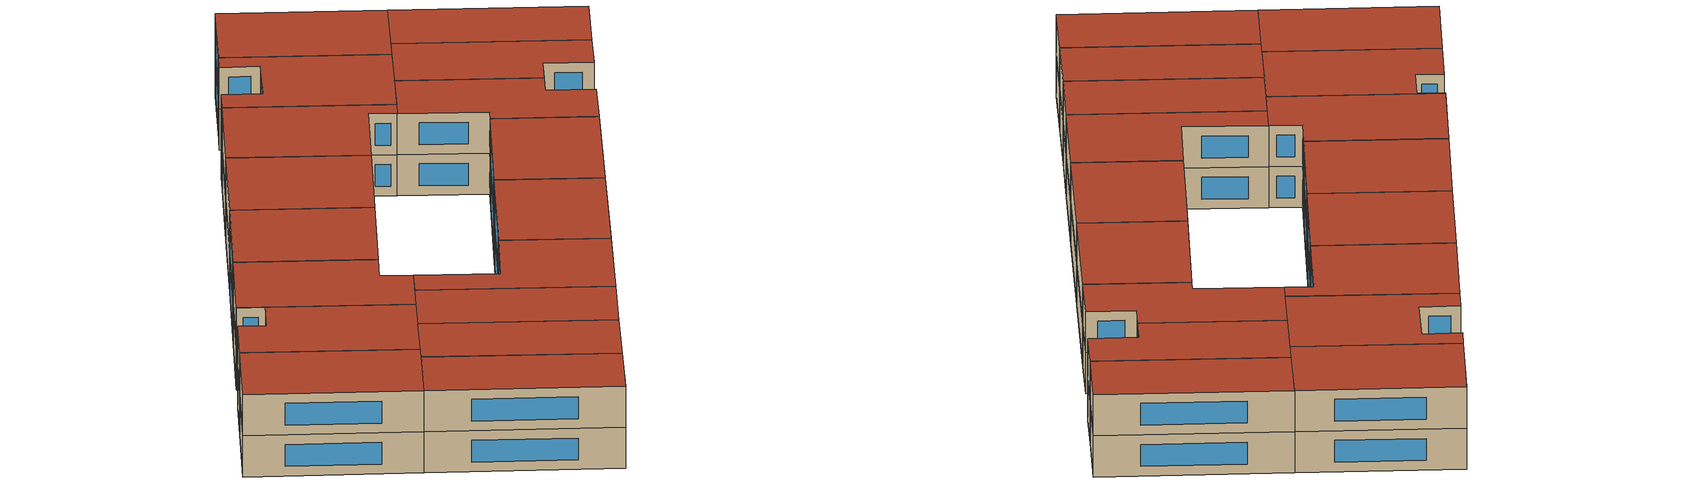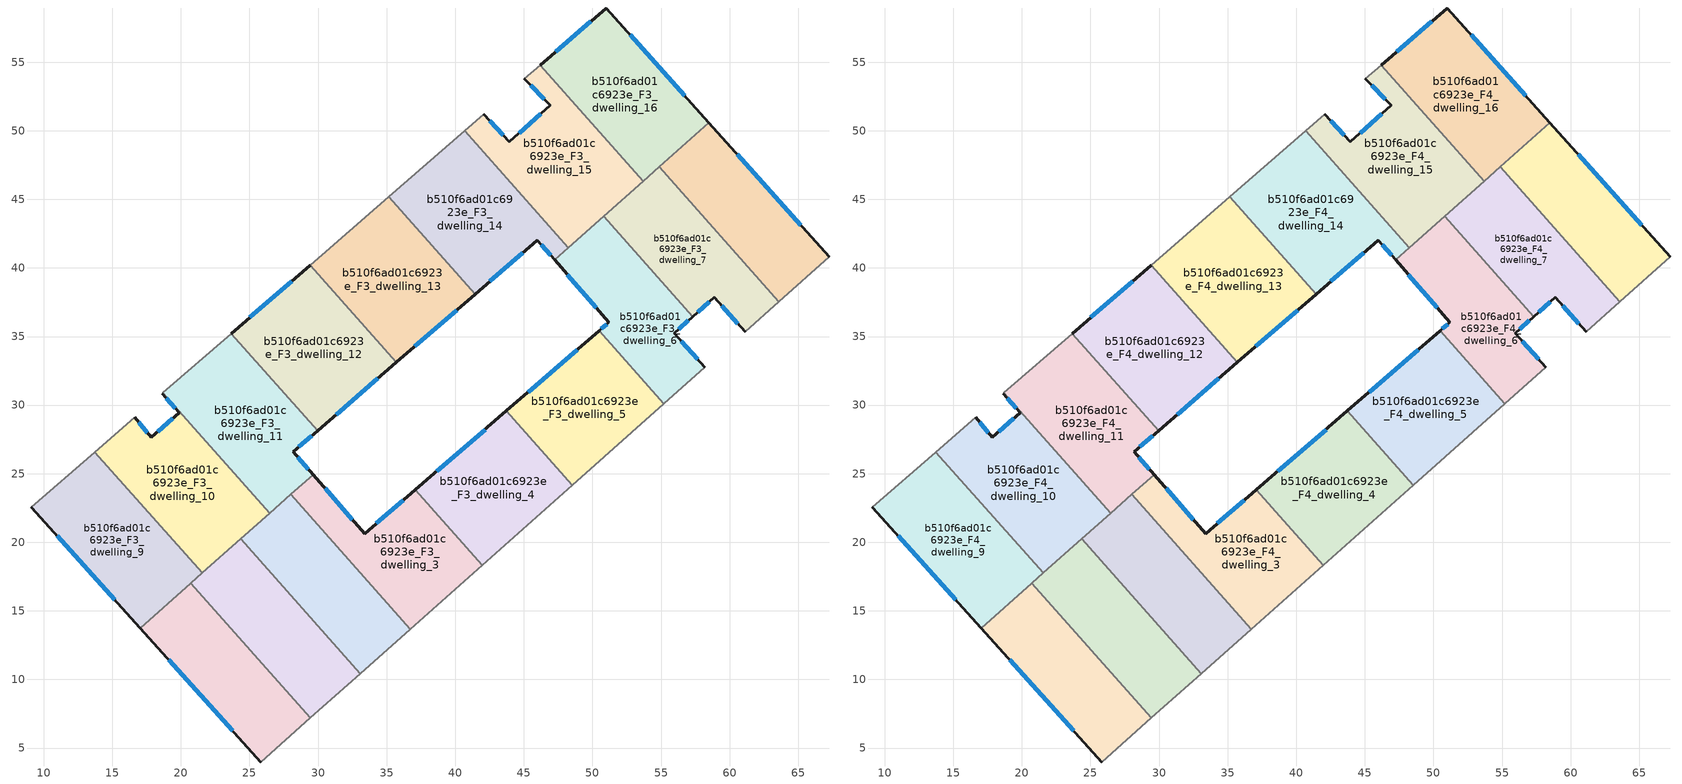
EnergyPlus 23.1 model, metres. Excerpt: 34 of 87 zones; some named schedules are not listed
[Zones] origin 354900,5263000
b510f6ad01c6923e_F3_dwelling_0
 floor to b510f6ad01c6923e_F2_dwelling_0 (EU_floor_Construction): 20.72,17.01 29.44,7.19 25.83,3.98 17.04,13.75 z9
 wall outside (EU_wall_Construction): 17.04,13.75 25.83,3.98 z9:12
 wall to b510f6ad01c6923e_F3_dwelling_1 (EU_wall_Construction): 29.44,7.19 20.72,17.01 z9:12
 wall adiabatic (EU_wall_Construction): 25.83,3.98 29.44,7.19 z9:12
 wall to b510f6ad01c6923e_F3_dwelling_9 (EU_wall_Construction): 20.72,17.01 17.04,13.75 z9:12
 window (EU_Window_Construction): 19.11,11.45 23.77,6.27 z9.7:11.3
b510f6ad01c6923e_F3_dwelling_1
 floor to b510f6ad01c6923e_F2_dwelling_1 (EU_floor_Construction): 24.36,20.25 33.09,10.43 29.44,7.19 20.72,17.01 z9
 wall to b510f6ad01c6923e_F3_dwelling_2 (EU_wall_Construction): 33.09,10.43 24.36,20.25 z9:12
 wall adiabatic (EU_wall_Construction): 29.44,7.19 33.09,10.43 z9:12
 wall to b510f6ad01c6923e_F3_dwelling_10 (EU_wall_Construction): 24.36,20.25 21.57,17.77 z9:12
 wall to b510f6ad01c6923e_F3_dwelling_9 (EU_wall_Construction): 21.57,17.77 20.72,17.01 z9:12
b510f6ad01c6923e_F3_dwelling_10
 floor to b510f6ad01c6923e_F2_dwelling_10 (EU_floor_Construction): 19.88,29.45 18.63,30.84 18.68,30.88 26.47,22.12 21.57,17.77 13.74,26.58 16.65,29.11 17.85,27.64 z9
 wall outside (EU_wall_Construction): 18.63,30.84 19.88,29.45 17.85,27.64 16.65,29.11 z9:12
 wall to b510f6ad01c6923e_F3_dwelling_11 (EU_wall_Construction): 26.47,22.12 18.68,30.88 z9:12
 wall to b510f6ad01c6923e_F3_dwelling_9 (EU_wall_Construction): 13.74,26.58 21.57,17.77 z9:12
 wall adiabatic (EU_wall_Construction): 16.65,29.11 13.74,26.58 / 18.68,30.88 18.63,30.84 z9:12
 wall to b510f6ad01c6923e_F3_dwelling_2 (EU_wall_Construction): 24.36,20.25 26.47,22.12 z9:12
 window (EU_Window_Construction): 17.56,27.99 16.93,28.76 / 19.4,29.03 18.32,28.07 / 18.93,30.51 19.59,29.78 z9.7:11.3
b510f6ad01c6923e_F3_dwelling_11
 floor to b510f6ad01c6923e_F2_dwelling_11 (EU_floor_Construction): 23.68,35.22 29.97,28.14 28.19,26.6 29.63,24.94 26.47,22.12 18.68,30.88 z9
 wall outside (EU_wall_Construction): 29.63,24.94 28.19,26.6 29.97,28.14 z9:12
 wall adiabatic (EU_wall_Construction): 23.68,35.22 18.68,30.88 z9:12
 wall to b510f6ad01c6923e_F3_dwelling_12 (EU_wall_Construction): 29.97,28.14 23.68,35.22 z9:12
 wall to b510f6ad01c6923e_F3_dwelling_3 (EU_wall_Construction): 28,23.49 29.63,24.94 z9:12
 wall to b510f6ad01c6923e_F3_dwelling_2 (EU_wall_Construction): 26.47,22.12 28,23.49 z9:12
 window (EU_Window_Construction): 29.29,25.33 28.53,26.21 / 28.61,26.96 29.55,27.78 z9.7:11.3
b510f6ad01c6923e_F3_dwelling_12
 floor to b510f6ad01c6923e_F2_dwelling_12 (EU_floor_Construction): 29.42,40.2 35.72,33.12 29.97,28.14 23.68,35.22 z9
 wall outside (EU_wall_Construction): 29.42,40.2 23.68,35.22 / 29.97,28.14 35.72,33.12 z9:12
 wall to b510f6ad01c6923e_F3_dwelling_13 (EU_wall_Construction): 35.72,33.12 29.42,40.2 z9:12
 window (EU_Window_Construction): 28.07,39.03 25.03,36.39 / 31.32,29.31 34.37,31.95 z9.7:11.3
b510f6ad01c6923e_F3_dwelling_13
 floor to b510f6ad01c6923e_F2_dwelling_13 (EU_floor_Construction): 35.15,45.18 41.46,38.09 35.72,33.12 29.42,40.2 z9
 wall outside (EU_wall_Construction): 35.72,33.12 41.46,38.09 z9:12
 wall adiabatic (EU_wall_Construction): 35.15,45.18 29.42,40.2 z9:12
 wall to b510f6ad01c6923e_F3_dwelling_14 (EU_wall_Construction): 41.46,38.09 35.15,45.18 z9:12
 window (EU_Window_Construction): 37.06,34.28 40.11,36.92 z9.7:11.3
b510f6ad01c6923e_F3_dwelling_14
 floor to b510f6ad01c6923e_F2_dwelling_14 (EU_floor_Construction): 40.68,49.98 48.24,41.47 47.24,40.58 45.99,42.01 41.46,38.09 35.15,45.18 z9
 wall outside (EU_wall_Construction): 41.46,38.09 45.99,42.01 47.24,40.58 z9:12
 wall adiabatic (EU_wall_Construction): 40.68,49.98 35.15,45.18 z9:12
 wall to b510f6ad01c6923e_F3_dwelling_15 (EU_wall_Construction): 48.24,41.47 40.68,49.98 z9:12
 wall to b510f6ad01c6923e_F3_dwelling_6 (EU_wall_Construction): 47.24,40.58 48.24,41.47 z9:12
 window (EU_Window_Construction): 46.28,41.68 46.95,40.92 / 42.52,39.01 44.93,41.09 z9.7:11.3
b510f6ad01c6923e_F3_dwelling_15
 floor to b510f6ad01c6923e_F2_dwelling_15 (EU_floor_Construction): 46.91,51.84 45.05,53.78 46.18,54.77 53.69,46.32 48.24,41.47 40.68,49.98 42.09,51.21 43.95,49.2 z9
 wall outside (EU_wall_Construction): 45.05,53.78 46.91,51.84 43.95,49.2 42.09,51.21 z9:12
 wall adiabatic (EU_wall_Construction): 46.18,54.77 45.05,53.78 / 42.09,51.21 40.68,49.98 z9:12
 wall to b510f6ad01c6923e_F3_dwelling_16 (EU_wall_Construction): 53.69,46.32 46.18,54.77 z9:12
 wall to b510f6ad01c6923e_F3_dwelling_7 (EU_wall_Construction): 50.82,43.76 53.69,46.32 z9:12
 wall to b510f6ad01c6923e_F3_dwelling_6 (EU_wall_Construction): 48.24,41.47 50.82,43.76 z9:12
 window (EU_Window_Construction): 45.49,53.32 46.47,52.3 / 43.52,49.67 42.53,50.74 / 46.22,51.22 44.65,49.82 z9.7:11.3
b510f6ad01c6923e_F3_dwelling_16
 floor to b510f6ad01c6923e_F2_dwelling_16 (EU_floor_Construction): 51,58.95 58.49,50.58 53.69,46.32 46.18,54.77 z9
 wall outside (EU_wall_Construction): 58.49,50.58 51,58.95 46.18,54.77 z9:12
 wall to b510f6ad01c6923e_F3_dwelling_8 (EU_wall_Construction): 54.86,47.36 58.49,50.58 z9:12
 wall to b510f6ad01c6923e_F3_dwelling_7 (EU_wall_Construction): 53.69,46.32 54.86,47.36 z9:12
 window (EU_Window_Construction): 49.87,57.97 47.32,55.75 / 56.73,52.55 52.76,56.98 z9.7:11.3
b510f6ad01c6923e_F3_dwelling_2
 floor to b510f6ad01c6923e_F2_dwelling_2 (EU_floor_Construction): 28.01,23.49 36.73,13.67 33.09,10.43 24.36,20.25 z9
 wall to b510f6ad01c6923e_F3_dwelling_3 (EU_wall_Construction): 36.73,13.67 28.01,23.49 z9:12
 wall adiabatic (EU_wall_Construction): 33.09,10.43 36.73,13.67 z9:12
b510f6ad01c6923e_F3_dwelling_3
 floor to b510f6ad01c6923e_F2_dwelling_3 (EU_floor_Construction): 37.09,23.82 41.96,18.33 36.73,13.67 28.01,23.49 29.63,24.94 33.39,20.62 z9
 wall outside (EU_wall_Construction): 37.09,23.82 33.39,20.62 29.63,24.94 z9:12
 wall to b510f6ad01c6923e_F3_dwelling_4 (EU_wall_Construction): 41.96,18.33 37.09,23.82 z9:12
 wall adiabatic (EU_wall_Construction): 36.73,13.67 41.96,18.33 z9:12
 window (EU_Window_Construction): 32.51,21.63 30.52,23.92 / 36.22,23.07 34.26,21.37 z9.7:11.3
b510f6ad01c6923e_F3_dwelling_4
 floor to b510f6ad01c6923e_F2_dwelling_4 (EU_floor_Construction): 43.73,29.57 48.53,24.17 41.96,18.33 37.09,23.82 z9
 wall outside (EU_wall_Construction): 43.73,29.57 37.09,23.82 z9:12
 wall to b510f6ad01c6923e_F3_dwelling_5 (EU_wall_Construction): 48.53,24.17 43.73,29.57 z9:12
 wall adiabatic (EU_wall_Construction): 41.96,18.33 48.53,24.17 z9:12
 window (EU_Window_Construction): 42.17,28.22 38.65,25.17 z9.7:11.3
b510f6ad01c6923e_F3_dwelling_5
 floor to b510f6ad01c6923e_F2_dwelling_5 (EU_floor_Construction): 50.49,35.42 55.21,30.11 48.53,24.17 43.73,29.57 z9
 wall outside (EU_wall_Construction): 50.49,35.42 43.73,29.57 z9:12
 wall to b510f6ad01c6923e_F3_dwelling_6 (EU_wall_Construction): 55.21,30.11 50.49,35.42 z9:12
 wall adiabatic (EU_wall_Construction): 48.53,24.17 55.21,30.11 z9:12
 window (EU_Window_Construction): 48.9,34.05 45.32,30.94 z9.7:11.3
b510f6ad01c6923e_F3_dwelling_6
 floor to b510f6ad01c6923e_F2_dwelling_6 (EU_floor_Construction): 57.31,36.45 55.96,35.25 58.19,32.76 55.21,30.11 50.49,35.42 51.2,36.04 47.24,40.58 50.82,43.76 z9
 wall outside (EU_wall_Construction): 47.24,40.58 51.2,36.04 50.49,35.42 / 58.19,32.76 55.96,35.25 57.31,36.45 z9:12
 wall to b510f6ad01c6923e_F3_dwelling_7 (EU_wall_Construction): 57.31,36.45 50.82,43.76 z9:12
 wall adiabatic (EU_wall_Construction): 55.21,30.11 58.19,32.76 z9:12
 window (EU_Window_Construction): 51.03,35.89 50.66,35.57 / 48.17,39.51 50.27,37.1 / 56.28,35.53 57,36.17 / 57.66,33.34 56.48,34.66 z9.7:11.3
b510f6ad01c6923e_F3_dwelling_7
 floor to b510f6ad01c6923e_F2_dwelling_7 (EU_floor_Construction): 54.86,47.36 63.59,37.54 61.12,35.34 58.89,37.85 57.31,36.45 50.82,43.76 z9
 wall outside (EU_wall_Construction): 57.31,36.45 58.89,37.85 61.12,35.34 z9:12
 wall to b510f6ad01c6923e_F3_dwelling_8 (EU_wall_Construction): 63.59,37.54 54.86,47.36 z9:12
 wall adiabatic (EU_wall_Construction): 61.12,35.34 63.59,37.54 z9:12
 window (EU_Window_Construction): 59.41,37.26 60.6,35.93 / 57.68,36.78 58.52,37.52 z9.7:11.3
b510f6ad01c6923e_F3_dwelling_8
 floor to b510f6ad01c6923e_F2_dwelling_8 (EU_floor_Construction): 58.49,50.58 67.25,40.8 63.59,37.54 54.86,47.36 z9
 wall outside (EU_wall_Construction): 67.25,40.8 58.49,50.58 z9:12
 wall adiabatic (EU_wall_Construction): 63.59,37.54 67.25,40.8 z9:12
 window (EU_Window_Construction): 65.19,43.09 60.54,48.28 z9.7:11.3
b510f6ad01c6923e_F3_dwelling_9
 floor to b510f6ad01c6923e_F2_dwelling_9 (EU_floor_Construction): 13.74,26.58 21.57,17.77 17.04,13.75 9.11,22.56 z9
 wall outside (EU_wall_Construction): 9.11,22.56 17.04,13.75 z9:12
 wall adiabatic (EU_wall_Construction): 13.74,26.58 9.11,22.56 z9:12
 window (EU_Window_Construction): 10.97,20.49 15.18,15.81 z9.7:11.3
b510f6ad01c6923e_F4_dwelling_0
 floor to b510f6ad01c6923e_F3_dwelling_0 (EU_floor_Construction): 20.72,17.01 29.44,7.19 25.83,3.98 17.04,13.75 z12
 wall outside (EU_wall_Construction): 17.04,13.75 25.83,3.98 z12:15
 wall to b510f6ad01c6923e_F4_dwelling_1 (EU_wall_Construction): 29.44,7.19 20.72,17.01 z12:15
 wall adiabatic (EU_wall_Construction): 25.83,3.98 29.44,7.19 z12:15
 wall to b510f6ad01c6923e_F4_dwelling_9 (EU_wall_Construction): 20.72,17.01 17.04,13.75 z12:15
 window (EU_Window_Construction): 19.11,11.45 23.77,6.27 z12.7:14.3
 roof outside (EU_roof_Construction): 29.44,7.19 20.72,17.01 17.04,13.75 25.83,3.98 z15
b510f6ad01c6923e_F4_dwelling_1
 floor to b510f6ad01c6923e_F3_dwelling_1 (EU_floor_Construction): 24.36,20.25 33.09,10.43 29.44,7.19 20.72,17.01 z12
 wall to b510f6ad01c6923e_F4_dwelling_2 (EU_wall_Construction): 33.09,10.43 24.36,20.25 z12:15
 wall adiabatic (EU_wall_Construction): 29.44,7.19 33.09,10.43 z12:15
 wall to b510f6ad01c6923e_F4_dwelling_10 (EU_wall_Construction): 24.36,20.25 21.57,17.77 z12:15
 wall to b510f6ad01c6923e_F4_dwelling_9 (EU_wall_Construction): 21.57,17.77 20.72,17.01 z12:15
 roof outside (EU_roof_Construction): 33.09,10.43 24.36,20.25 20.72,17.01 29.44,7.19 z15
b510f6ad01c6923e_F4_dwelling_10
 floor to b510f6ad01c6923e_F3_dwelling_10 (EU_floor_Construction): 19.88,29.45 18.63,30.84 18.68,30.88 26.47,22.12 21.57,17.77 13.74,26.58 16.65,29.11 17.85,27.64 z12
 wall outside (EU_wall_Construction): 18.63,30.84 19.88,29.45 17.85,27.64 16.65,29.11 z12:15
 wall to b510f6ad01c6923e_F4_dwelling_11 (EU_wall_Construction): 26.47,22.12 18.68,30.88 z12:15
 wall to b510f6ad01c6923e_F4_dwelling_9 (EU_wall_Construction): 13.74,26.58 21.57,17.77 z12:15
 wall adiabatic (EU_wall_Construction): 16.65,29.11 13.74,26.58 / 18.68,30.88 18.63,30.84 z12:15
 wall to b510f6ad01c6923e_F4_dwelling_2 (EU_wall_Construction): 24.36,20.25 26.47,22.12 z12:15
 window (EU_Window_Construction): 17.56,27.99 16.93,28.76 / 19.4,29.03 18.32,28.07 / 18.93,30.51 19.59,29.78 z12.7:14.3
 roof outside (EU_roof_Construction): 26.47,22.12 18.68,30.88 18.63,30.84 19.88,29.45 17.85,27.64 16.65,29.11 13.74,26.58 21.57,17.77 z15
b510f6ad01c6923e_F4_dwelling_11
 floor to b510f6ad01c6923e_F3_dwelling_11 (EU_floor_Construction): 23.68,35.22 29.97,28.14 28.19,26.6 29.63,24.94 26.47,22.12 18.68,30.88 z12
 wall outside (EU_wall_Construction): 29.63,24.94 28.19,26.6 29.97,28.14 z12:15
 wall adiabatic (EU_wall_Construction): 23.68,35.22 18.68,30.88 z12:15
 wall to b510f6ad01c6923e_F4_dwelling_12 (EU_wall_Construction): 29.97,28.14 23.68,35.22 z12:15
 wall to b510f6ad01c6923e_F4_dwelling_3 (EU_wall_Construction): 28,23.49 29.63,24.94 z12:15
 wall to b510f6ad01c6923e_F4_dwelling_2 (EU_wall_Construction): 26.47,22.12 28,23.49 z12:15
 window (EU_Window_Construction): 29.29,25.33 28.53,26.21 / 28.61,26.96 29.55,27.78 z12.7:14.3
 roof outside (EU_roof_Construction): 29.63,24.94 28.19,26.6 29.97,28.14 23.68,35.22 18.68,30.88 26.47,22.12 z15
b510f6ad01c6923e_F4_dwelling_12
 floor to b510f6ad01c6923e_F3_dwelling_12 (EU_floor_Construction): 29.42,40.2 35.72,33.12 29.97,28.14 23.68,35.22 z12
 wall outside (EU_wall_Construction): 29.42,40.2 23.68,35.22 / 29.97,28.14 35.72,33.12 z12:15
 wall to b510f6ad01c6923e_F4_dwelling_13 (EU_wall_Construction): 35.72,33.12 29.42,40.2 z12:15
 window (EU_Window_Construction): 28.07,39.03 25.03,36.39 / 31.32,29.31 34.37,31.95 z12.7:14.3
 roof outside (EU_roof_Construction): 35.72,33.12 29.42,40.2 23.68,35.22 29.97,28.14 z15
b510f6ad01c6923e_F4_dwelling_13
 floor to b510f6ad01c6923e_F3_dwelling_13 (EU_floor_Construction): 35.15,45.18 41.46,38.09 35.72,33.12 29.42,40.2 z12
 wall outside (EU_wall_Construction): 35.72,33.12 41.46,38.09 z12:15
 wall adiabatic (EU_wall_Construction): 35.15,45.18 29.42,40.2 z12:15
 wall to b510f6ad01c6923e_F4_dwelling_14 (EU_wall_Construction): 41.46,38.09 35.15,45.18 z12:15
 window (EU_Window_Construction): 37.06,34.28 40.11,36.92 z12.7:14.3
 roof outside (EU_roof_Construction): 41.46,38.09 35.15,45.18 29.42,40.2 35.72,33.12 z15
b510f6ad01c6923e_F4_dwelling_14
 floor to b510f6ad01c6923e_F3_dwelling_14 (EU_floor_Construction): 40.68,49.98 48.24,41.47 47.24,40.58 45.99,42.01 41.46,38.09 35.15,45.18 z12
 wall outside (EU_wall_Construction): 41.46,38.09 45.99,42.01 47.24,40.58 z12:15
 wall adiabatic (EU_wall_Construction): 40.68,49.98 35.15,45.18 z12:15
 wall to b510f6ad01c6923e_F4_dwelling_15 (EU_wall_Construction): 48.24,41.47 40.68,49.98 z12:15
 wall to b510f6ad01c6923e_F4_dwelling_6 (EU_wall_Construction): 47.24,40.58 48.24,41.47 z12:15
 window (EU_Window_Construction): 46.28,41.68 46.95,40.92 / 42.52,39.01 44.93,41.09 z12.7:14.3
 roof outside (EU_roof_Construction): 47.24,40.58 48.24,41.47 40.68,49.98 35.15,45.18 41.46,38.09 45.99,42.01 z15
b510f6ad01c6923e_F4_dwelling_15
 floor to b510f6ad01c6923e_F3_dwelling_15 (EU_floor_Construction): 46.91,51.84 45.05,53.78 46.18,54.77 53.69,46.32 48.24,41.47 40.68,49.98 42.09,51.21 43.95,49.2 z12
 wall outside (EU_wall_Construction): 45.05,53.78 46.91,51.84 43.95,49.2 42.09,51.21 z12:15
 wall adiabatic (EU_wall_Construction): 46.18,54.77 45.05,53.78 / 42.09,51.21 40.68,49.98 z12:15
 wall to b510f6ad01c6923e_F4_dwelling_16 (EU_wall_Construction): 53.69,46.32 46.18,54.77 z12:15
 wall to b510f6ad01c6923e_F4_dwelling_7 (EU_wall_Construction): 50.82,43.76 53.69,46.32 z12:15
 wall to b510f6ad01c6923e_F4_dwelling_6 (EU_wall_Construction): 48.24,41.47 50.82,43.76 z12:15
 window (EU_Window_Construction): 45.49,53.32 46.47,52.3 / 43.52,49.67 42.53,50.74 / 46.22,51.22 44.65,49.82 z12.7:14.3
 roof outside (EU_roof_Construction): 53.69,46.32 46.18,54.77 45.05,53.78 46.91,51.84 43.95,49.2 42.09,51.21 40.68,49.98 48.24,41.47 z15
b510f6ad01c6923e_F4_dwelling_16
 floor to b510f6ad01c6923e_F3_dwelling_16 (EU_floor_Construction): 51,58.95 58.49,50.58 53.69,46.32 46.18,54.77 z12
 wall outside (EU_wall_Construction): 58.49,50.58 51,58.95 46.18,54.77 z12:15
 wall to b510f6ad01c6923e_F4_dwelling_8 (EU_wall_Construction): 54.86,47.36 58.49,50.58 z12:15
 wall to b510f6ad01c6923e_F4_dwelling_7 (EU_wall_Construction): 53.69,46.32 54.86,47.36 z12:15
 window (EU_Window_Construction): 49.87,57.97 47.32,55.75 / 56.73,52.55 52.76,56.98 z12.7:14.3
 roof outside (EU_roof_Construction): 58.49,50.58 51,58.95 46.18,54.77 53.69,46.32 z15
b510f6ad01c6923e_F4_dwelling_2
 floor to b510f6ad01c6923e_F3_dwelling_2 (EU_floor_Construction): 28.01,23.49 36.73,13.67 33.09,10.43 24.36,20.25 z12
 wall to b510f6ad01c6923e_F4_dwelling_3 (EU_wall_Construction): 36.73,13.67 28.01,23.49 z12:15
 wall adiabatic (EU_wall_Construction): 33.09,10.43 36.73,13.67 z12:15
 roof outside (EU_roof_Construction): 36.73,13.67 28.01,23.49 24.36,20.25 33.09,10.43 z15
b510f6ad01c6923e_F4_dwelling_3
 floor to b510f6ad01c6923e_F3_dwelling_3 (EU_floor_Construction): 37.09,23.82 41.96,18.33 36.73,13.67 28.01,23.49 29.63,24.94 33.39,20.62 z12
 wall outside (EU_wall_Construction): 37.09,23.82 33.39,20.62 29.63,24.94 z12:15
 wall to b510f6ad01c6923e_F4_dwelling_4 (EU_wall_Construction): 41.96,18.33 37.09,23.82 z12:15
 wall adiabatic (EU_wall_Construction): 36.73,13.67 41.96,18.33 z12:15
 window (EU_Window_Construction): 32.51,21.63 30.52,23.92 / 36.22,23.07 34.26,21.37 z12.7:14.3
 roof outside (EU_roof_Construction): 41.96,18.33 37.09,23.82 33.39,20.62 29.63,24.94 28.01,23.49 36.73,13.67 z15
b510f6ad01c6923e_F4_dwelling_4
 floor to b510f6ad01c6923e_F3_dwelling_4 (EU_floor_Construction): 43.73,29.57 48.53,24.17 41.96,18.33 37.09,23.82 z12
 wall outside (EU_wall_Construction): 43.73,29.57 37.09,23.82 z12:15
 wall to b510f6ad01c6923e_F4_dwelling_5 (EU_wall_Construction): 48.53,24.17 43.73,29.57 z12:15
 wall adiabatic (EU_wall_Construction): 41.96,18.33 48.53,24.17 z12:15
 window (EU_Window_Construction): 42.17,28.22 38.65,25.17 z12.7:14.3
 roof outside (EU_roof_Construction): 48.53,24.17 43.73,29.57 37.09,23.82 41.96,18.33 z15
b510f6ad01c6923e_F4_dwelling_5
 floor to b510f6ad01c6923e_F3_dwelling_5 (EU_floor_Construction): 50.49,35.42 55.21,30.11 48.53,24.17 43.73,29.57 z12
 wall outside (EU_wall_Construction): 50.49,35.42 43.73,29.57 z12:15
 wall to b510f6ad01c6923e_F4_dwelling_6 (EU_wall_Construction): 55.21,30.11 50.49,35.42 z12:15
 wall adiabatic (EU_wall_Construction): 48.53,24.17 55.21,30.11 z12:15
 window (EU_Window_Construction): 48.9,34.05 45.32,30.94 z12.7:14.3
 roof outside (EU_roof_Construction): 55.21,30.11 50.49,35.42 43.73,29.57 48.53,24.17 z15
b510f6ad01c6923e_F4_dwelling_6
 floor to b510f6ad01c6923e_F3_dwelling_6 (EU_floor_Construction): 57.31,36.45 55.96,35.25 58.19,32.76 55.21,30.11 50.49,35.42 51.2,36.04 47.24,40.58 50.82,43.76 z12
 wall outside (EU_wall_Construction): 47.24,40.58 51.2,36.04 50.49,35.42 / 58.19,32.76 55.96,35.25 57.31,36.45 z12:15
 wall to b510f6ad01c6923e_F4_dwelling_7 (EU_wall_Construction): 57.31,36.45 50.82,43.76 z12:15
 wall adiabatic (EU_wall_Construction): 55.21,30.11 58.19,32.76 z12:15
 window (EU_Window_Construction): 51.03,35.89 50.66,35.57 / 48.17,39.51 50.27,37.1 / 56.28,35.53 57,36.17 / 57.66,33.34 56.48,34.66 z12.7:14.3
 roof outside (EU_roof_Construction): 58.19,32.76 55.96,35.25 57.31,36.45 50.82,43.76 47.24,40.58 51.2,36.04 50.49,35.42 55.21,30.11 z15
b510f6ad01c6923e_F4_dwelling_7
 floor to b510f6ad01c6923e_F3_dwelling_7 (EU_floor_Construction): 54.86,47.36 63.59,37.54 61.12,35.34 58.89,37.85 57.31,36.45 50.82,43.76 z12
 wall outside (EU_wall_Construction): 57.31,36.45 58.89,37.85 61.12,35.34 z12:15
 wall to b510f6ad01c6923e_F4_dwelling_8 (EU_wall_Construction): 63.59,37.54 54.86,47.36 z12:15
 wall adiabatic (EU_wall_Construction): 61.12,35.34 63.59,37.54 z12:15
 window (EU_Window_Construction): 59.41,37.26 60.6,35.93 / 57.68,36.78 58.52,37.52 z12.7:14.3
 roof outside (EU_roof_Construction): 63.59,37.54 54.86,47.36 50.82,43.76 57.31,36.45 58.89,37.85 61.12,35.34 z15
b510f6ad01c6923e_F4_dwelling_8
 floor to b510f6ad01c6923e_F3_dwelling_8 (EU_floor_Construction): 58.49,50.58 67.25,40.8 63.59,37.54 54.86,47.36 z12
 wall outside (EU_wall_Construction): 67.25,40.8 58.49,50.58 z12:15
 wall adiabatic (EU_wall_Construction): 63.59,37.54 67.25,40.8 z12:15
 window (EU_Window_Construction): 65.19,43.09 60.54,48.28 z12.7:14.3
 roof outside (EU_roof_Construction): 67.25,40.8 58.49,50.58 54.86,47.36 63.59,37.54 z15
b510f6ad01c6923e_F4_dwelling_9
 floor to b510f6ad01c6923e_F3_dwelling_9 (EU_floor_Construction): 13.74,26.58 21.57,17.77 17.04,13.75 9.11,22.56 z12
 wall outside (EU_wall_Construction): 9.11,22.56 17.04,13.75 z12:15
 wall adiabatic (EU_wall_Construction): 13.74,26.58 9.11,22.56 z12:15
 window (EU_Window_Construction): 10.97,20.49 15.18,15.81 z12.7:14.3
 roof outside (EU_roof_Construction): 21.57,17.77 13.74,26.58 9.11,22.56 17.04,13.75 z15
[Building]
EU S2 Campaign: North Axis=0; Terrain=City; Solar Distribution=FullExterior
[Site:Location]
Budapest.Ferenc.Liszt.Intl.AP: Latitude=47.437; Longitude=19.256; Time Zone=1; Elevation=185
[SizingPeriod:WeatherFileDays]
AnnualSizingPeriod: Begin Month=1; Begin Day of Month=1; End Month=12; End Day of Month=31; Day of Week for Start Day=Monday; Use Weather File Daylight Saving Period=No; Use Weather File Rain and Snow Indicators=No
[MATERIAL]
EU_InternalMass_Material: Roughness=MediumRough; Thickness=0.1; Conductivity=1; Density=1800; Specific Heat=900; Thermal Absorptance=0.9; Solar Absorptance=0.7; Visible Absorptance=0.7
[MATERIAL:NOMASS] Roughness=MediumRough; Thermal Absorptance=0.9; Solar Absorptance=0.7; Visible Absorptance=0.7
Name | Thermal Resistance
EU_wall_NoMass | 0.832559
EU_roof_NoMass | 1.39638
EU_floor_NoMass | 0.872794
[WINDOWMATERIAL:SIMPLEGLAZINGSYSTEM]
EU_Window_SimpleGlazing: UFactor=2.79869; Solar Heat Gain Coefficient=0.75; Visible Transmittance=0.75
[CONSTRUCTION]
EU_wall_Construction: EU_wall_NoMass
EU_roof_Construction: EU_roof_NoMass
EU_floor_Construction: EU_floor_NoMass
EU_Window_Construction: EU_Window_SimpleGlazing
EU_InternalMass_Construction: EU_InternalMass_Material
[ZONE] Type=1; Multiplier=1; Ceiling Height=autocalculate; Floor Area=autocalculate; Part of Total Floor Area=Yes
Name | Volume
b510f6ad01c6923e_F3_dwelling_0; b510f6ad01c6923e_F4_dwelling_0 | 192.127
b510f6ad01c6923e_F3_dwelling_1; b510f6ad01c6923e_F4_dwelling_1 | 192.091
b510f6ad01c6923e_F3_dwelling_10; b510f6ad01c6923e_F4_dwelling_10 | 216.129
b510f6ad01c6923e_F3_dwelling_11; b510f6ad01c6923e_F4_dwelling_11 | 216.121
b510f6ad01c6923e_F3_dwelling_12; b510f6ad01c6923e_F4_dwelling_12 | 216.088
b510f6ad01c6923e_F3_dwelling_13; b510f6ad01c6923e_F4_dwelling_13 | 216.127
b510f6ad01c6923e_F3_dwelling_14; b510f6ad01c6923e_F4_dwelling_14 | 216.099
b510f6ad01c6923e_F3_dwelling_15; b510f6ad01c6923e_F4_dwelling_15 | 216.097
b510f6ad01c6923e_F3_dwelling_16; b510f6ad01c6923e_F4_dwelling_16 | 216.134
b510f6ad01c6923e_F3_dwelling_2; b510f6ad01c6923e_F4_dwelling_2; b510f6ad01c6923e_F3_dwelling_5; b510f6ad01c6923e_F4_dwelling_5 | 192.088
b510f6ad01c6923e_F3_dwelling_3; b510f6ad01c6923e_F4_dwelling_3 | 192.099
b510f6ad01c6923e_F3_dwelling_4; b510f6ad01c6923e_F4_dwelling_4 | 192.108
b510f6ad01c6923e_F3_dwelling_6; b510f6ad01c6923e_F4_dwelling_6 | 192.117
b510f6ad01c6923e_F3_dwelling_7; b510f6ad01c6923e_F4_dwelling_7 | 192.106
b510f6ad01c6923e_F3_dwelling_8; b510f6ad01c6923e_F4_dwelling_8 | 192.089
b510f6ad01c6923e_F3_dwelling_9; b510f6ad01c6923e_F4_dwelling_9 | 216.126
[INTERNALMASS] Construction=EU_InternalMass_Construction
Name | Zone or ZoneList | Surface Area
b510f6ad01c6923e_F3_dwelling_0_EU_InternalMass | b510f6ad01c6923e_F3_dwelling_0 | 64.0423
b510f6ad01c6923e_F3_dwelling_1_EU_InternalMass | b510f6ad01c6923e_F3_dwelling_1 | 64.0305
b510f6ad01c6923e_F3_dwelling_2_EU_InternalMass | b510f6ad01c6923e_F3_dwelling_2 | 64.0294
b510f6ad01c6923e_F3_dwelling_3_EU_InternalMass | b510f6ad01c6923e_F3_dwelling_3 | 64.0329
b510f6ad01c6923e_F3_dwelling_4_EU_InternalMass | b510f6ad01c6923e_F3_dwelling_4 | 64.036
b510f6ad01c6923e_F3_dwelling_5_EU_InternalMass | b510f6ad01c6923e_F3_dwelling_5 | 64.0292
b510f6ad01c6923e_F3_dwelling_6_EU_InternalMass | b510f6ad01c6923e_F3_dwelling_6 | 64.0389
b510f6ad01c6923e_F3_dwelling_7_EU_InternalMass | b510f6ad01c6923e_F3_dwelling_7 | 64.0355
b510f6ad01c6923e_F3_dwelling_8_EU_InternalMass | b510f6ad01c6923e_F3_dwelling_8 | 64.0295
b510f6ad01c6923e_F3_dwelling_9_EU_InternalMass | b510f6ad01c6923e_F3_dwelling_9 | 72.042
b510f6ad01c6923e_F3_dwelling_10_EU_InternalMass | b510f6ad01c6923e_F3_dwelling_10 | 72.043
b510f6ad01c6923e_F3_dwelling_11_EU_InternalMass | b510f6ad01c6923e_F3_dwelling_11 | 72.0401
b510f6ad01c6923e_F3_dwelling_12_EU_InternalMass | b510f6ad01c6923e_F3_dwelling_12 | 72.0294
b510f6ad01c6923e_F3_dwelling_13_EU_InternalMass | b510f6ad01c6923e_F3_dwelling_13 | 72.0422
b510f6ad01c6923e_F3_dwelling_14_EU_InternalMass | b510f6ad01c6923e_F3_dwelling_14 | 72.0332
b510f6ad01c6923e_F3_dwelling_15_EU_InternalMass | b510f6ad01c6923e_F3_dwelling_15 | 72.0326
b510f6ad01c6923e_F3_dwelling_16_EU_InternalMass | b510f6ad01c6923e_F3_dwelling_16 | 72.0447
b510f6ad01c6923e_F4_dwelling_0_EU_InternalMass | b510f6ad01c6923e_F4_dwelling_0 | 64.0423
b510f6ad01c6923e_F4_dwelling_1_EU_InternalMass | b510f6ad01c6923e_F4_dwelling_1 | 64.0305
b510f6ad01c6923e_F4_dwelling_2_EU_InternalMass | b510f6ad01c6923e_F4_dwelling_2 | 64.0294
b510f6ad01c6923e_F4_dwelling_3_EU_InternalMass | b510f6ad01c6923e_F4_dwelling_3 | 64.0329
b510f6ad01c6923e_F4_dwelling_4_EU_InternalMass | b510f6ad01c6923e_F4_dwelling_4 | 64.036
b510f6ad01c6923e_F4_dwelling_5_EU_InternalMass | b510f6ad01c6923e_F4_dwelling_5 | 64.0292
b510f6ad01c6923e_F4_dwelling_6_EU_InternalMass | b510f6ad01c6923e_F4_dwelling_6 | 64.0389
b510f6ad01c6923e_F4_dwelling_7_EU_InternalMass | b510f6ad01c6923e_F4_dwelling_7 | 64.0355
b510f6ad01c6923e_F4_dwelling_8_EU_InternalMass | b510f6ad01c6923e_F4_dwelling_8 | 64.0295
b510f6ad01c6923e_F4_dwelling_9_EU_InternalMass | b510f6ad01c6923e_F4_dwelling_9 | 72.042
b510f6ad01c6923e_F4_dwelling_10_EU_InternalMass | b510f6ad01c6923e_F4_dwelling_10 | 72.043
b510f6ad01c6923e_F4_dwelling_11_EU_InternalMass | b510f6ad01c6923e_F4_dwelling_11 | 72.0401
b510f6ad01c6923e_F4_dwelling_12_EU_InternalMass | b510f6ad01c6923e_F4_dwelling_12 | 72.0294
b510f6ad01c6923e_F4_dwelling_13_EU_InternalMass | b510f6ad01c6923e_F4_dwelling_13 | 72.0422
b510f6ad01c6923e_F4_dwelling_14_EU_InternalMass | b510f6ad01c6923e_F4_dwelling_14 | 72.0332
b510f6ad01c6923e_F4_dwelling_15_EU_InternalMass | b510f6ad01c6923e_F4_dwelling_15 | 72.0326
b510f6ad01c6923e_F4_dwelling_16_EU_InternalMass | b510f6ad01c6923e_F4_dwelling_16 | 72.0447
[OTHEREQUIPMENT] Fuel Type=Electricity; Design Level Calculation Method=Watts/Area; Power per Zone Floor Area=1; Fraction Latent=0; Fraction Radiant=0; Fraction Lost=0; Carbon Dioxide Generation Rate=0; EndUse Subcategory=EU_Step8_InternalGains
Name | Zone or ZoneList or Space or SpaceList | Schedule
EU_Step8_InternalGain_b510f6ad01c6923e_F3_dwelling_0_f000 | b510f6ad01c6923e_F3_dwelling_0 | EU_Step8_GainSchedule_b510f6ad01c6923e_F3_dwelling_0_f000
EU_Step8_InternalGain_b510f6ad01c6923e_F3_dwelling_1_f000 | b510f6ad01c6923e_F3_dwelling_1 | EU_Step8_GainSchedule_b510f6ad01c6923e_F3_dwelling_1_f000
EU_Step8_InternalGain_b510f6ad01c6923e_F3_dwelling_2_f000 | b510f6ad01c6923e_F3_dwelling_2 | EU_Step8_GainSchedule_b510f6ad01c6923e_F3_dwelling_2_f000
EU_Step8_InternalGain_b510f6ad01c6923e_F3_dwelling_3_f000 | b510f6ad01c6923e_F3_dwelling_3 | EU_Step8_GainSchedule_b510f6ad01c6923e_F3_dwelling_3_f000
EU_Step8_InternalGain_b510f6ad01c6923e_F3_dwelling_4_f000 | b510f6ad01c6923e_F3_dwelling_4 | EU_Step8_GainSchedule_b510f6ad01c6923e_F3_dwelling_4_f000
EU_Step8_InternalGain_b510f6ad01c6923e_F3_dwelling_5_f000 | b510f6ad01c6923e_F3_dwelling_5 | EU_Step8_GainSchedule_b510f6ad01c6923e_F3_dwelling_5_f000
EU_Step8_InternalGain_b510f6ad01c6923e_F3_dwelling_6_f000 | b510f6ad01c6923e_F3_dwelling_6 | EU_Step8_GainSchedule_b510f6ad01c6923e_F3_dwelling_6_f000
EU_Step8_InternalGain_b510f6ad01c6923e_F3_dwelling_7_f000 | b510f6ad01c6923e_F3_dwelling_7 | EU_Step8_GainSchedule_b510f6ad01c6923e_F3_dwelling_7_f000
EU_Step8_InternalGain_b510f6ad01c6923e_F3_dwelling_8_f000 | b510f6ad01c6923e_F3_dwelling_8 | EU_Step8_GainSchedule_b510f6ad01c6923e_F3_dwelling_8_f000
EU_Step8_InternalGain_b510f6ad01c6923e_F3_dwelling_9_f000 | b510f6ad01c6923e_F3_dwelling_9 | EU_Step8_GainSchedule_b510f6ad01c6923e_F3_dwelling_9_f000
EU_Step8_InternalGain_b510f6ad01c6923e_F3_dwelling_10_f000 | b510f6ad01c6923e_F3_dwelling_10 | EU_Step8_GainSchedule_b510f6ad01c6923e_F3_dwelling_10_f000
EU_Step8_InternalGain_b510f6ad01c6923e_F3_dwelling_11_f000 | b510f6ad01c6923e_F3_dwelling_11 | EU_Step8_GainSchedule_b510f6ad01c6923e_F3_dwelling_11_f000
EU_Step8_InternalGain_b510f6ad01c6923e_F3_dwelling_12_f000 | b510f6ad01c6923e_F3_dwelling_12 | EU_Step8_GainSchedule_b510f6ad01c6923e_F3_dwelling_12_f000
EU_Step8_InternalGain_b510f6ad01c6923e_F3_dwelling_13_f000 | b510f6ad01c6923e_F3_dwelling_13 | EU_Step8_GainSchedule_b510f6ad01c6923e_F3_dwelling_13_f000
EU_Step8_InternalGain_b510f6ad01c6923e_F3_dwelling_14_f000 | b510f6ad01c6923e_F3_dwelling_14 | EU_Step8_GainSchedule_b510f6ad01c6923e_F3_dwelling_14_f000
EU_Step8_InternalGain_b510f6ad01c6923e_F3_dwelling_15_f000 | b510f6ad01c6923e_F3_dwelling_15 | EU_Step8_GainSchedule_b510f6ad01c6923e_F3_dwelling_15_f000
EU_Step8_InternalGain_b510f6ad01c6923e_F3_dwelling_16_f000 | b510f6ad01c6923e_F3_dwelling_16 | EU_Step8_GainSchedule_b510f6ad01c6923e_F3_dwelling_16_f000
EU_Step8_InternalGain_b510f6ad01c6923e_F4_dwelling_0_f000 | b510f6ad01c6923e_F4_dwelling_0 | EU_Step8_GainSchedule_b510f6ad01c6923e_F4_dwelling_0_f000
EU_Step8_InternalGain_b510f6ad01c6923e_F4_dwelling_1_f000 | b510f6ad01c6923e_F4_dwelling_1 | EU_Step8_GainSchedule_b510f6ad01c6923e_F4_dwelling_1_f000
EU_Step8_InternalGain_b510f6ad01c6923e_F4_dwelling_2_f000 | b510f6ad01c6923e_F4_dwelling_2 | EU_Step8_GainSchedule_b510f6ad01c6923e_F4_dwelling_2_f000
EU_Step8_InternalGain_b510f6ad01c6923e_F4_dwelling_3_f000 | b510f6ad01c6923e_F4_dwelling_3 | EU_Step8_GainSchedule_b510f6ad01c6923e_F4_dwelling_3_f000
EU_Step8_InternalGain_b510f6ad01c6923e_F4_dwelling_4_f000 | b510f6ad01c6923e_F4_dwelling_4 | EU_Step8_GainSchedule_b510f6ad01c6923e_F4_dwelling_4_f000
EU_Step8_InternalGain_b510f6ad01c6923e_F4_dwelling_5_f000 | b510f6ad01c6923e_F4_dwelling_5 | EU_Step8_GainSchedule_b510f6ad01c6923e_F4_dwelling_5_f000
EU_Step8_InternalGain_b510f6ad01c6923e_F4_dwelling_6_f000 | b510f6ad01c6923e_F4_dwelling_6 | EU_Step8_GainSchedule_b510f6ad01c6923e_F4_dwelling_6_f000
EU_Step8_InternalGain_b510f6ad01c6923e_F4_dwelling_7_f000 | b510f6ad01c6923e_F4_dwelling_7 | EU_Step8_GainSchedule_b510f6ad01c6923e_F4_dwelling_7_f000
EU_Step8_InternalGain_b510f6ad01c6923e_F4_dwelling_8_f000 | b510f6ad01c6923e_F4_dwelling_8 | EU_Step8_GainSchedule_b510f6ad01c6923e_F4_dwelling_8_f000
EU_Step8_InternalGain_b510f6ad01c6923e_F4_dwelling_9_f000 | b510f6ad01c6923e_F4_dwelling_9 | EU_Step8_GainSchedule_b510f6ad01c6923e_F4_dwelling_9_f000
EU_Step8_InternalGain_b510f6ad01c6923e_F4_dwelling_10_f000 | b510f6ad01c6923e_F4_dwelling_10 | EU_Step8_GainSchedule_b510f6ad01c6923e_F4_dwelling_10_f000
EU_Step8_InternalGain_b510f6ad01c6923e_F4_dwelling_11_f000 | b510f6ad01c6923e_F4_dwelling_11 | EU_Step8_GainSchedule_b510f6ad01c6923e_F4_dwelling_11_f000
EU_Step8_InternalGain_b510f6ad01c6923e_F4_dwelling_12_f000 | b510f6ad01c6923e_F4_dwelling_12 | EU_Step8_GainSchedule_b510f6ad01c6923e_F4_dwelling_12_f000
EU_Step8_InternalGain_b510f6ad01c6923e_F4_dwelling_13_f000 | b510f6ad01c6923e_F4_dwelling_13 | EU_Step8_GainSchedule_b510f6ad01c6923e_F4_dwelling_13_f000
EU_Step8_InternalGain_b510f6ad01c6923e_F4_dwelling_14_f000 | b510f6ad01c6923e_F4_dwelling_14 | EU_Step8_GainSchedule_b510f6ad01c6923e_F4_dwelling_14_f000
EU_Step8_InternalGain_b510f6ad01c6923e_F4_dwelling_15_f000 | b510f6ad01c6923e_F4_dwelling_15 | EU_Step8_GainSchedule_b510f6ad01c6923e_F4_dwelling_15_f000
EU_Step8_InternalGain_b510f6ad01c6923e_F4_dwelling_16_f000 | b510f6ad01c6923e_F4_dwelling_16 | EU_Step8_GainSchedule_b510f6ad01c6923e_F4_dwelling_16_f000
[ZONEVENTILATION:DESIGNFLOWRATE] Schedule=EU_AlwaysOn; Design Flow Rate Calculation Method=AirChanges/Hour; Air Changes per Hour=0.475469; Ventilation Type=Natural; Fan Pressure Rise=0; Fan Total Efficiency=1; Constant Term Coefficient=1; Temperature Term Coefficient=0; Velocity Term Coefficient=0; Velocity Squared Term Coefficient=0; Minimum Indoor Temperature=-100; Maximum Indoor Temperature=100; Delta Temperature=-100; Minimum Outdoor Temperature=-100; Maximum Outdoor Temperature=100; Maximum Wind Speed=40
Name | Zone or ZoneList or Space or SpaceList
EU_ConstantAir_b510f6ad01c6923e_F3_dwelling_0 | b510f6ad01c6923e_F3_dwelling_0
EU_ConstantAir_b510f6ad01c6923e_F3_dwelling_1 | b510f6ad01c6923e_F3_dwelling_1
EU_ConstantAir_b510f6ad01c6923e_F3_dwelling_2 | b510f6ad01c6923e_F3_dwelling_2
EU_ConstantAir_b510f6ad01c6923e_F3_dwelling_3 | b510f6ad01c6923e_F3_dwelling_3
EU_ConstantAir_b510f6ad01c6923e_F3_dwelling_4 | b510f6ad01c6923e_F3_dwelling_4
EU_ConstantAir_b510f6ad01c6923e_F3_dwelling_5 | b510f6ad01c6923e_F3_dwelling_5
EU_ConstantAir_b510f6ad01c6923e_F3_dwelling_6 | b510f6ad01c6923e_F3_dwelling_6
EU_ConstantAir_b510f6ad01c6923e_F3_dwelling_7 | b510f6ad01c6923e_F3_dwelling_7
EU_ConstantAir_b510f6ad01c6923e_F3_dwelling_8 | b510f6ad01c6923e_F3_dwelling_8
EU_ConstantAir_b510f6ad01c6923e_F3_dwelling_9 | b510f6ad01c6923e_F3_dwelling_9
EU_ConstantAir_b510f6ad01c6923e_F3_dwelling_10 | b510f6ad01c6923e_F3_dwelling_10
EU_ConstantAir_b510f6ad01c6923e_F3_dwelling_11 | b510f6ad01c6923e_F3_dwelling_11
EU_ConstantAir_b510f6ad01c6923e_F3_dwelling_12 | b510f6ad01c6923e_F3_dwelling_12
EU_ConstantAir_b510f6ad01c6923e_F3_dwelling_13 | b510f6ad01c6923e_F3_dwelling_13
EU_ConstantAir_b510f6ad01c6923e_F3_dwelling_14 | b510f6ad01c6923e_F3_dwelling_14
EU_ConstantAir_b510f6ad01c6923e_F3_dwelling_15 | b510f6ad01c6923e_F3_dwelling_15
EU_ConstantAir_b510f6ad01c6923e_F3_dwelling_16 | b510f6ad01c6923e_F3_dwelling_16
EU_ConstantAir_b510f6ad01c6923e_F4_dwelling_0 | b510f6ad01c6923e_F4_dwelling_0
EU_ConstantAir_b510f6ad01c6923e_F4_dwelling_1 | b510f6ad01c6923e_F4_dwelling_1
EU_ConstantAir_b510f6ad01c6923e_F4_dwelling_2 | b510f6ad01c6923e_F4_dwelling_2
EU_ConstantAir_b510f6ad01c6923e_F4_dwelling_3 | b510f6ad01c6923e_F4_dwelling_3
EU_ConstantAir_b510f6ad01c6923e_F4_dwelling_4 | b510f6ad01c6923e_F4_dwelling_4
EU_ConstantAir_b510f6ad01c6923e_F4_dwelling_5 | b510f6ad01c6923e_F4_dwelling_5
EU_ConstantAir_b510f6ad01c6923e_F4_dwelling_6 | b510f6ad01c6923e_F4_dwelling_6
EU_ConstantAir_b510f6ad01c6923e_F4_dwelling_7 | b510f6ad01c6923e_F4_dwelling_7
EU_ConstantAir_b510f6ad01c6923e_F4_dwelling_8 | b510f6ad01c6923e_F4_dwelling_8
EU_ConstantAir_b510f6ad01c6923e_F4_dwelling_9 | b510f6ad01c6923e_F4_dwelling_9
EU_ConstantAir_b510f6ad01c6923e_F4_dwelling_10 | b510f6ad01c6923e_F4_dwelling_10
EU_ConstantAir_b510f6ad01c6923e_F4_dwelling_11 | b510f6ad01c6923e_F4_dwelling_11
EU_ConstantAir_b510f6ad01c6923e_F4_dwelling_12 | b510f6ad01c6923e_F4_dwelling_12
EU_ConstantAir_b510f6ad01c6923e_F4_dwelling_13 | b510f6ad01c6923e_F4_dwelling_13
EU_ConstantAir_b510f6ad01c6923e_F4_dwelling_14 | b510f6ad01c6923e_F4_dwelling_14
EU_ConstantAir_b510f6ad01c6923e_F4_dwelling_15 | b510f6ad01c6923e_F4_dwelling_15
EU_ConstantAir_b510f6ad01c6923e_F4_dwelling_16 | b510f6ad01c6923e_F4_dwelling_16
[HVACTEMPLATE:ZONE:IDEALLOADSAIRSYSTEM] System Availability Schedule=EU_AlwaysOn; Maximum Heating Supply Air Temperature=50; Minimum Cooling Supply Air Temperature=13; Maximum Heating Supply Air Humidity Ratio=0.0156; Minimum Cooling Supply Air Humidity Ratio=0.0077; Heating Limit=NoLimit; Cooling Limit=NoLimit; Heating Availability Schedule=EU_AlwaysOn; Cooling Availability Schedule=EU_CoolingOff; Dehumidification Control Type=ConstantSensibleHeatRatio; Cooling Sensible Heat Ratio=0.7; Dehumidification Setpoint=60; Humidification Control Type=None; Humidification Setpoint=30; Outdoor Air Method=None; Outdoor Air Flow Rate per Person=0.00944; Outdoor Air Flow Rate per Zone Floor Area=0; Outdoor Air Flow Rate per Zone=0; Demand Controlled Ventilation Type=None; Outdoor Air Economizer Type=NoEconomizer; Heat Recovery Type=None; Sensible Heat Recovery Effectiveness=0.7; Latent Heat Recovery Effectiveness=0.65
Name | Template Thermostat
b510f6ad01c6923e_F3_dwelling_0 | EU_HeatOnly_b510f6ad01c6923e_F3_dwelling_0
b510f6ad01c6923e_F3_dwelling_1 | EU_HeatOnly_b510f6ad01c6923e_F3_dwelling_1
b510f6ad01c6923e_F3_dwelling_2 | EU_HeatOnly_b510f6ad01c6923e_F3_dwelling_2
b510f6ad01c6923e_F3_dwelling_3 | EU_HeatOnly_b510f6ad01c6923e_F3_dwelling_3
b510f6ad01c6923e_F3_dwelling_4 | EU_HeatOnly_b510f6ad01c6923e_F3_dwelling_4
b510f6ad01c6923e_F3_dwelling_5 | EU_HeatOnly_b510f6ad01c6923e_F3_dwelling_5
b510f6ad01c6923e_F3_dwelling_6 | EU_HeatOnly_b510f6ad01c6923e_F3_dwelling_6
b510f6ad01c6923e_F3_dwelling_7 | EU_HeatOnly_b510f6ad01c6923e_F3_dwelling_7
b510f6ad01c6923e_F3_dwelling_8 | EU_HeatOnly_b510f6ad01c6923e_F3_dwelling_8
b510f6ad01c6923e_F3_dwelling_9 | EU_HeatOnly_b510f6ad01c6923e_F3_dwelling_9
b510f6ad01c6923e_F3_dwelling_10 | EU_HeatOnly_b510f6ad01c6923e_F3_dwelling_10
b510f6ad01c6923e_F3_dwelling_11 | EU_HeatOnly_b510f6ad01c6923e_F3_dwelling_11
b510f6ad01c6923e_F3_dwelling_12 | EU_HeatOnly_b510f6ad01c6923e_F3_dwelling_12
b510f6ad01c6923e_F3_dwelling_13 | EU_HeatOnly_b510f6ad01c6923e_F3_dwelling_13
b510f6ad01c6923e_F3_dwelling_14 | EU_HeatOnly_b510f6ad01c6923e_F3_dwelling_14
b510f6ad01c6923e_F3_dwelling_15 | EU_HeatOnly_b510f6ad01c6923e_F3_dwelling_15
b510f6ad01c6923e_F3_dwelling_16 | EU_HeatOnly_b510f6ad01c6923e_F3_dwelling_16
b510f6ad01c6923e_F4_dwelling_0 | EU_HeatOnly_b510f6ad01c6923e_F4_dwelling_0
b510f6ad01c6923e_F4_dwelling_1 | EU_HeatOnly_b510f6ad01c6923e_F4_dwelling_1
b510f6ad01c6923e_F4_dwelling_2 | EU_HeatOnly_b510f6ad01c6923e_F4_dwelling_2
b510f6ad01c6923e_F4_dwelling_3 | EU_HeatOnly_b510f6ad01c6923e_F4_dwelling_3
b510f6ad01c6923e_F4_dwelling_4 | EU_HeatOnly_b510f6ad01c6923e_F4_dwelling_4
b510f6ad01c6923e_F4_dwelling_5 | EU_HeatOnly_b510f6ad01c6923e_F4_dwelling_5
b510f6ad01c6923e_F4_dwelling_6 | EU_HeatOnly_b510f6ad01c6923e_F4_dwelling_6
b510f6ad01c6923e_F4_dwelling_7 | EU_HeatOnly_b510f6ad01c6923e_F4_dwelling_7
b510f6ad01c6923e_F4_dwelling_8 | EU_HeatOnly_b510f6ad01c6923e_F4_dwelling_8
b510f6ad01c6923e_F4_dwelling_9 | EU_HeatOnly_b510f6ad01c6923e_F4_dwelling_9
b510f6ad01c6923e_F4_dwelling_10 | EU_HeatOnly_b510f6ad01c6923e_F4_dwelling_10
b510f6ad01c6923e_F4_dwelling_11 | EU_HeatOnly_b510f6ad01c6923e_F4_dwelling_11
b510f6ad01c6923e_F4_dwelling_12 | EU_HeatOnly_b510f6ad01c6923e_F4_dwelling_12
b510f6ad01c6923e_F4_dwelling_13 | EU_HeatOnly_b510f6ad01c6923e_F4_dwelling_13
b510f6ad01c6923e_F4_dwelling_14 | EU_HeatOnly_b510f6ad01c6923e_F4_dwelling_14
b510f6ad01c6923e_F4_dwelling_15 | EU_HeatOnly_b510f6ad01c6923e_F4_dwelling_15
b510f6ad01c6923e_F4_dwelling_16 | EU_HeatOnly_b510f6ad01c6923e_F4_dwelling_16
[SIZING:ZONE] Zone Cooling Design Supply Air Temperature Input Method=SupplyAirTemperature; Zone Cooling Design Supply Air Temperature=13; Zone Heating Design Supply Air Temperature Input Method=SupplyAirTemperature; Zone Heating Design Supply Air Temperature=50; Zone Cooling Design Supply Air Humidity Ratio=0.008; Zone Heating Design Supply Air Humidity Ratio=0.008; Cooling Design Air Flow Method=DesignDay; Cooling Design Air Flow Rate=0; Cooling Minimum Air Flow per Zone Floor Area=0.000762; Cooling Minimum Air Flow=0; Cooling Minimum Air Flow Fraction=0.2; Heating Design Air Flow Method=DesignDay; Heating Design Air Flow Rate=0; Heating Maximum Air Flow per Zone Floor Area=0.002032; Heating Maximum Air Flow=0.141576; Heating Maximum Air Flow Fraction=0.3; Account for Dedicated Outdoor Air System=No; Dedicated Outdoor Air System Control Strategy=NeutralSupplyAir; Dedicated Outdoor Air Low Setpoint Temperature for Design=autosize; Dedicated Outdoor Air High Setpoint Temperature for Design=autosize; Zone Load Sizing Method=Sensible Load Only No Latent Load; Zone Latent Cooling Design Supply Air Humidity Ratio Input Method=HumidityRatioDifference; Zone Cooling Design Supply Air Humidity Ratio Difference=0.005; Zone Latent Heating Design Supply Air Humidity Ratio Input Method=HumidityRatioDifference; Zone Humidification Design Supply Air Humidity Ratio Difference=0.005
b510f6ad01c6923e_F3_dwelling_0; b510f6ad01c6923e_F3_dwelling_1; b510f6ad01c6923e_F3_dwelling_2; b510f6ad01c6923e_F3_dwelling_3; b510f6ad01c6923e_F3_dwelling_4; b510f6ad01c6923e_F3_dwelling_5; b510f6ad01c6923e_F3_dwelling_6; b510f6ad01c6923e_F3_dwelling_7; b510f6ad01c6923e_F3_dwelling_8; b510f6ad01c6923e_F3_dwelling_9; b510f6ad01c6923e_F3_dwelling_10; b510f6ad01c6923e_F3_dwelling_11; b510f6ad01c6923e_F3_dwelling_12; b510f6ad01c6923e_F3_dwelling_13; b510f6ad01c6923e_F3_dwelling_14; b510f6ad01c6923e_F3_dwelling_15; b510f6ad01c6923e_F3_dwelling_16; b510f6ad01c6923e_F4_dwelling_0; b510f6ad01c6923e_F4_dwelling_1; b510f6ad01c6923e_F4_dwelling_2; b510f6ad01c6923e_F4_dwelling_3; b510f6ad01c6923e_F4_dwelling_4; b510f6ad01c6923e_F4_dwelling_5; b510f6ad01c6923e_F4_dwelling_6; b510f6ad01c6923e_F4_dwelling_7; b510f6ad01c6923e_F4_dwelling_8; b510f6ad01c6923e_F4_dwelling_9; b510f6ad01c6923e_F4_dwelling_10; b510f6ad01c6923e_F4_dwelling_11; b510f6ad01c6923e_F4_dwelling_12; b510f6ad01c6923e_F4_dwelling_13; b510f6ad01c6923e_F4_dwelling_14; b510f6ad01c6923e_F4_dwelling_15; b510f6ad01c6923e_F4_dwelling_16
[SCHEDULE:FILE] Column Number=1; Rows to Skip at Top=0; Number of Hours of Data=8760; Column Separator=Comma; Interpolate to Timestep=No; Minutes per Item=60; Adjust Schedule for Daylight Savings=Yes
Name | File
EU_Step8_GainSchedule_b510f6ad01c6923e_F3_dwelling_0_f000 | ../../schedules/b510f6ad01c6923e/b510f6ad01c6923e_F3_dwelling_0_f000_gain.csv
EU_Step8_GainSchedule_b510f6ad01c6923e_F3_dwelling_1_f000 | ../../schedules/b510f6ad01c6923e/b510f6ad01c6923e_F3_dwelling_1_f000_gain.csv
EU_Step8_GainSchedule_b510f6ad01c6923e_F3_dwelling_2_f000 | ../../schedules/b510f6ad01c6923e/b510f6ad01c6923e_F3_dwelling_2_f000_gain.csv
EU_Step8_GainSchedule_b510f6ad01c6923e_F3_dwelling_3_f000 | ../../schedules/b510f6ad01c6923e/b510f6ad01c6923e_F3_dwelling_3_f000_gain.csv
EU_Step8_GainSchedule_b510f6ad01c6923e_F3_dwelling_4_f000 | ../../schedules/b510f6ad01c6923e/b510f6ad01c6923e_F3_dwelling_4_f000_gain.csv
EU_Step8_GainSchedule_b510f6ad01c6923e_F3_dwelling_5_f000 | ../../schedules/b510f6ad01c6923e/b510f6ad01c6923e_F3_dwelling_5_f000_gain.csv
EU_Step8_GainSchedule_b510f6ad01c6923e_F3_dwelling_6_f000 | ../../schedules/b510f6ad01c6923e/b510f6ad01c6923e_F3_dwelling_6_f000_gain.csv
EU_Step8_GainSchedule_b510f6ad01c6923e_F3_dwelling_7_f000 | ../../schedules/b510f6ad01c6923e/b510f6ad01c6923e_F3_dwelling_7_f000_gain.csv
EU_Step8_GainSchedule_b510f6ad01c6923e_F3_dwelling_8_f000 | ../../schedules/b510f6ad01c6923e/b510f6ad01c6923e_F3_dwelling_8_f000_gain.csv
EU_Step8_GainSchedule_b510f6ad01c6923e_F3_dwelling_9_f000 | ../../schedules/b510f6ad01c6923e/b510f6ad01c6923e_F3_dwelling_9_f000_gain.csv
EU_Step8_GainSchedule_b510f6ad01c6923e_F3_dwelling_10_f000 | ../../schedules/b510f6ad01c6923e/b510f6ad01c6923e_F3_dwelling_10_f000_gain.csv
EU_Step8_GainSchedule_b510f6ad01c6923e_F3_dwelling_11_f000 | ../../schedules/b510f6ad01c6923e/b510f6ad01c6923e_F3_dwelling_11_f000_gain.csv
EU_Step8_GainSchedule_b510f6ad01c6923e_F3_dwelling_12_f000 | ../../schedules/b510f6ad01c6923e/b510f6ad01c6923e_F3_dwelling_12_f000_gain.csv
EU_Step8_GainSchedule_b510f6ad01c6923e_F3_dwelling_13_f000 | ../../schedules/b510f6ad01c6923e/b510f6ad01c6923e_F3_dwelling_13_f000_gain.csv
EU_Step8_GainSchedule_b510f6ad01c6923e_F3_dwelling_14_f000 | ../../schedules/b510f6ad01c6923e/b510f6ad01c6923e_F3_dwelling_14_f000_gain.csv
EU_Step8_GainSchedule_b510f6ad01c6923e_F3_dwelling_15_f000 | ../../schedules/b510f6ad01c6923e/b510f6ad01c6923e_F3_dwelling_15_f000_gain.csv
EU_Step8_GainSchedule_b510f6ad01c6923e_F3_dwelling_16_f000 | ../../schedules/b510f6ad01c6923e/b510f6ad01c6923e_F3_dwelling_16_f000_gain.csv
EU_Step8_GainSchedule_b510f6ad01c6923e_F4_dwelling_0_f000 | ../../schedules/b510f6ad01c6923e/b510f6ad01c6923e_F4_dwelling_0_f000_gain.csv
